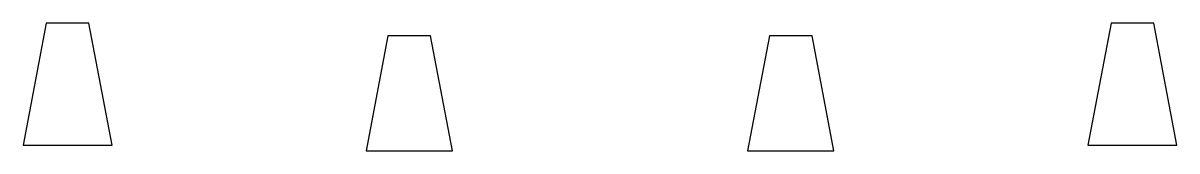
# Model space of a CAD drawing. Header units: metres. Extents: x -0.81 to 0.81, y -0.18 to 0.
import ezdxf

# ---------------------------------------------------------------- set-up
doc = ezdxf.new("R2010")
doc.units = ezdxf.units.M
doc.layers.add('3D_RustenSkinne_XS_ColBrownS', color=37, linetype='Continuous')

msp = doc.modelspace()

# ---------------------------------------------------------------- linework, layer by layer
at = {"layer": '3D_RustenSkinne_XS_ColBrownS'}
for points in [[(-0.81, -0.172), (-0.685, -0.172), (-0.7175, 0), (-0.7775, 0)], [(0.685, -0.172), (0.81, -0.172), (0.7775, 0), (0.7175, 0)]]:
    msp.add_lwpolyline(points, close=True, dxfattribs=at)
for points in [[(-0.2979, -0.018), (-0.3285, -0.1801), (-0.2073, -0.1801), (-0.2379, -0.018), (-0.2979, -0.018)], [(0.2379, -0.018), (0.2073, -0.1801), (0.3285, -0.1801), (0.2979, -0.018), (0.2379, -0.018)]]:
    msp.add_lwpolyline(points, dxfattribs=at)

doc.saveas('drawing.dxf')
